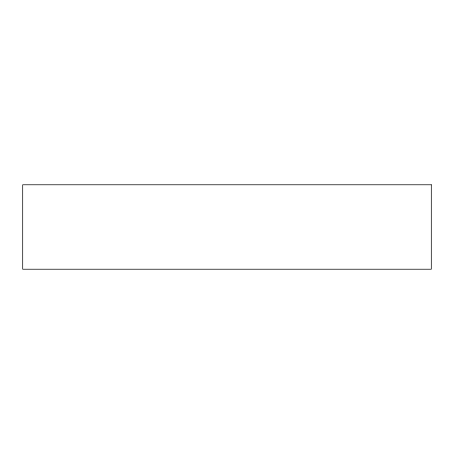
<?xml version="1.0" encoding="UTF-8"?>
<svg xmlns="http://www.w3.org/2000/svg" width="454" height="454" viewBox="0 0 454 454"><rect width="100%" height="100%" fill="white"/><g stroke="black" fill="none" stroke-linecap="round" stroke-linejoin="round"><path stroke-width="0.68" d="M431.3 184.778L22.7 184.778L22.7 269.222L431.3 269.222L431.3 184.778"/></g></svg>
